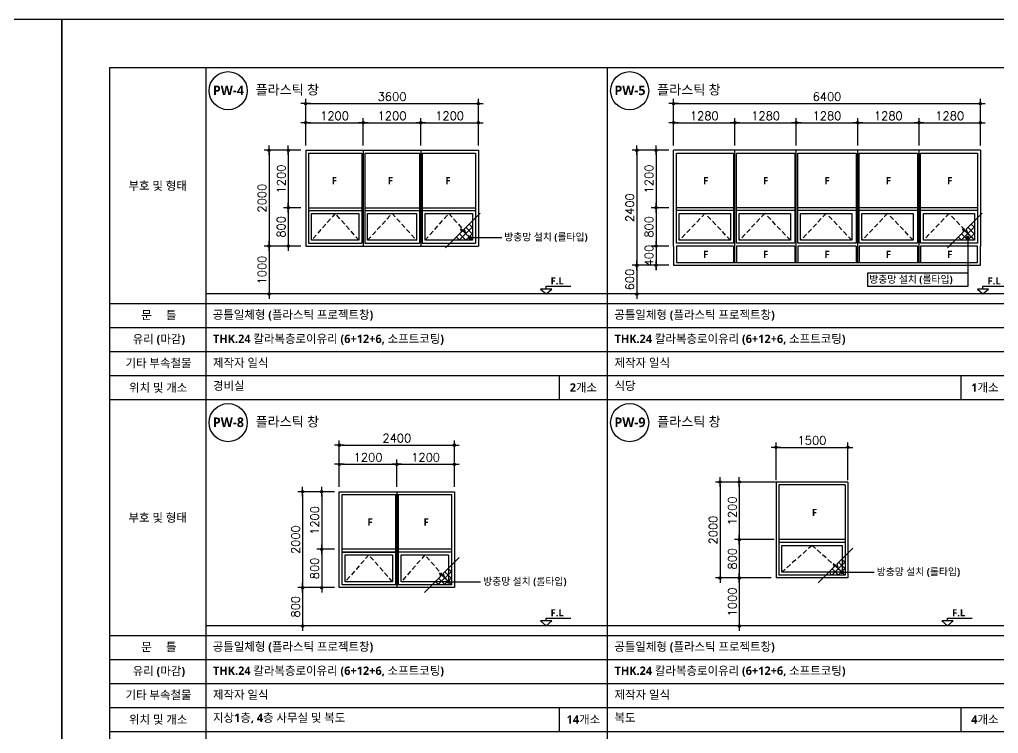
# Model space of a CAD drawing. Header units: millimetres. Extents: x 0 to 190005487, y 0 to 455456909.
# Drawn here: x 41117 to 61534, y 14807 to 29700 of the extents above; entities that cross this region are included whole.
import ezdxf
from ezdxf.enums import TextEntityAlignment as Align

# ---------------------------------------------------------------- set-up
doc = ezdxf.new("R2010")
doc.units = ezdxf.units.MM
doc.header["$LTSCALE"] = 400
doc.header["$MEASUREMENT"] = 0
doc.header["$PDSIZE"] = -10
doc.linetypes.add('ACAD_ISO04W100', pattern=[30, 24, -3, 0, -3])
doc.linetypes.add('HIDDEN', pattern=[0.375, 0.25, -0.125])
doc.layers.get('0').update_dxf_attribs({"linetype": 'CONTINUOUS'})
doc.layers.get('Defpoints').update_dxf_attribs({"color": 153, "linetype": 'CONTINUOUS'})
for name, color, linetype in [('7DIM', 7, 'CONTINUOUS'), ('A-ANNO-DIM', 4, 'CONTINUOUS'), ('A-ANNO-GRA1', 7, 'CONTINUOUS'), ('A-ANNO-TEXT1', 7, 'CONTINUOUS'), ('A-CUT', 7, 'CONTINUOUS'), ('A-HAT', 253, 'CONTINUOUS'), ('A-LEADER', 7, 'CONTINUOUS'), ('A-TEXT', 4, 'CONTINUOUS'), ('A-WIN-IDEN', 11, 'CONTINUOUS'), ('CE-SLOP-FILL', 1, 'CONTINUOUS'), ('cen', 1, 'ACAD_ISO04W100'), ('WALL', 4, 'CONTINUOUS'), ('WID', 4, 'CONTINUOUS')]:
    doc.layers.add(name, color=color, linetype=linetype)
doc.layers.add('Defpoint', color=161, linetype='CONTINUOUS', plot=False)
doc.styles.add('SH_대대리576', font='NanumGothicBold.ttf')
doc.styles.get("Standard").update_dxf_attribs({"font": 'SIMPLEX.shx'})
doc.dimstyles.new('SHP 50 창호', dxfattribs={"dimscale": 50, "dimtxt": 3.5, "dimasz": 1, "dimexe": 2, "dimexo": 2, "dimgap": 1, "dimtad": 1, "dimdec": 0, "dimzin": 0, "dimdsep": 46, "dimblk": 'DIMDOT', "dimcen": 0.09, "dimclrt": 3, "dimadec": 0, "dimazin": 1, "dimtfac": 1, "dimtdec": 0, "dimtix": 1, "dimtmove": 2, "dimatfit": 0, "dimldrblk": 'DIMDOT', "dimfxl": 1, "dimtfillclr": 3, "dimtolj": 1, "dimtzin": 0, "dimarcsym": 0})

# ---------------------------------------------------------------- blocks, each defined once
blk = doc.blocks.new('DIMDOT')
at = {"color": 0}
blk.add_line((-2, 0), (2, 0), dxfattribs=at)
for radius in [0.5, 0.25]:
    blk.add_circle((0, 0), radius, dxfattribs=at)
blk = doc.blocks.new('*D1110')
at = {"layer": 'A-ANNO-DIM', "color": 0, "lineweight": -2}
for p, q in [((46986, 26975), (46220, 26975)), ((46320, 26925), (46320, 25025)), ((46986, 24975), (46220, 24975))]:
    blk.add_line(p, q, dxfattribs=at)
at = {"layer": 'Defpoints', "color": 0}
for p in [(47086, 26975), (46320, 24975), (47086, 24975)]:
    blk.add_point(p, dxfattribs=at)
at = {"layer": 'A-ANNO-DIM', "color": 0, "linetype": 'ByBlock', "lineweight": -2, "xscale": 50, "yscale": 50, "zscale": 50}
for p, rotation in [((46320, 26975), 90), ((46320, 24975), 270)]:
    blk.add_blockref('DIMDOT', p, dxfattribs=dict(at, rotation=rotation))
at = {"layer": 'A-ANNO-DIM', "color": 3, "insert": (46174, 25975), "char_height": 175, "attachment_point": 5, "rotation": 90}
blk.add_mtext('\\A1;2000', dxfattribs=at)
blk = doc.blocks.new('*D1111')
at = {"layer": 'A-ANNO-DIM', "color": 0, "lineweight": -2}
for p, q in [((46986, 24975), (46220, 24975)), ((46320, 24925), (46320, 24025)), ((46986, 23975), (46220, 23975))]:
    blk.add_line(p, q, dxfattribs=at)
at = {"layer": 'Defpoints', "color": 0}
for p in [(47086, 24975), (46320, 23975), (47086, 23975)]:
    blk.add_point(p, dxfattribs=at)
at = {"layer": 'A-ANNO-DIM', "color": 0, "linetype": 'ByBlock', "lineweight": -2, "xscale": 50, "yscale": 50, "zscale": 50}
for p, rotation in [((46320, 24975), 90), ((46320, 23975), 270)]:
    blk.add_blockref('DIMDOT', p, dxfattribs=dict(at, rotation=rotation))
at = {"layer": 'A-ANNO-DIM', "color": 3, "insert": (46174, 24475), "char_height": 175, "attachment_point": 5, "rotation": 90}
blk.add_mtext('\\A1;1000', dxfattribs=at)
blk = doc.blocks.new('*D1112')
at = {"layer": 'A-ANNO-DIM', "color": 0, "lineweight": -2}
for p, q in [((47086, 27075), (47086, 28046)), ((50686, 27075), (50686, 28046)), ((47136, 27946), (50636, 27946))]:
    blk.add_line(p, q, dxfattribs=at)
at = {"layer": 'Defpoints', "color": 0}
for p in [(50686, 27946), (47086, 26975), (50686, 26975)]:
    blk.add_point(p, dxfattribs=at)
at = {"layer": 'A-ANNO-DIM', "color": 0, "linetype": 'ByBlock', "lineweight": -2, "xscale": 50, "yscale": 50, "zscale": 50, "rotation": 180}
blk.add_blockref('DIMDOT', (47086, 27946), dxfattribs=at)
at = {"layer": 'A-ANNO-DIM', "color": 0, "linetype": 'ByBlock', "lineweight": -2, "xscale": 50, "yscale": 50, "zscale": 50}
blk.add_blockref('DIMDOT', (50686, 27946), dxfattribs=at)
at = {"layer": 'A-ANNO-DIM', "color": 3, "insert": (48886, 28092), "char_height": 175, "attachment_point": 5}
blk.add_mtext('\\A1;3600', dxfattribs=at)
blk = doc.blocks.new('*D1113')
at = {"layer": 'A-ANNO-DIM', "color": 0, "lineweight": -2}
for p, q in [((47086, 27075), (47086, 27646)), ((48286, 27075), (48286, 27646)), ((47136, 27546), (48236, 27546))]:
    blk.add_line(p, q, dxfattribs=at)
at = {"layer": 'Defpoints', "color": 0}
for p in [(48286, 27546), (47086, 26975), (48286, 26975)]:
    blk.add_point(p, dxfattribs=at)
at = {"layer": 'A-ANNO-DIM', "color": 0, "linetype": 'ByBlock', "lineweight": -2, "xscale": 50, "yscale": 50, "zscale": 50, "rotation": 180}
blk.add_blockref('DIMDOT', (47086, 27546), dxfattribs=at)
at = {"layer": 'A-ANNO-DIM', "color": 0, "linetype": 'ByBlock', "lineweight": -2, "xscale": 50, "yscale": 50, "zscale": 50}
blk.add_blockref('DIMDOT', (48286, 27546), dxfattribs=at)
at = {"layer": 'A-ANNO-DIM', "color": 3, "insert": (47686, 27692), "char_height": 175, "attachment_point": 5}
blk.add_mtext('\\A1;1200', dxfattribs=at)
blk = doc.blocks.new('*D1114')
at = {"layer": 'A-ANNO-DIM', "color": 0, "lineweight": -2}
for p, q in [((48286, 27075), (48286, 27646)), ((49486, 27075), (49486, 27646)), ((48336, 27546), (49436, 27546))]:
    blk.add_line(p, q, dxfattribs=at)
at = {"layer": 'Defpoints', "color": 0}
for p in [(49486, 27546), (48286, 26975), (49486, 26975)]:
    blk.add_point(p, dxfattribs=at)
at = {"layer": 'A-ANNO-DIM', "color": 0, "linetype": 'ByBlock', "lineweight": -2, "xscale": 50, "yscale": 50, "zscale": 50, "rotation": 180}
blk.add_blockref('DIMDOT', (48286, 27546), dxfattribs=at)
at = {"layer": 'A-ANNO-DIM', "color": 0, "linetype": 'ByBlock', "lineweight": -2, "xscale": 50, "yscale": 50, "zscale": 50}
blk.add_blockref('DIMDOT', (49486, 27546), dxfattribs=at)
at = {"layer": 'A-ANNO-DIM', "color": 3, "insert": (48886, 27692), "char_height": 175, "attachment_point": 5}
blk.add_mtext('\\A1;1200', dxfattribs=at)
blk = doc.blocks.new('*D1115')
at = {"layer": 'A-ANNO-DIM', "color": 0, "lineweight": -2}
for p, q in [((49486, 27075), (49486, 27646)), ((50686, 27075), (50686, 27646)), ((49536, 27546), (50636, 27546))]:
    blk.add_line(p, q, dxfattribs=at)
at = {"layer": 'Defpoints', "color": 0}
for p in [(50686, 27546), (49486, 26975), (50686, 26975)]:
    blk.add_point(p, dxfattribs=at)
at = {"layer": 'A-ANNO-DIM', "color": 0, "linetype": 'ByBlock', "lineweight": -2, "xscale": 50, "yscale": 50, "zscale": 50, "rotation": 180}
blk.add_blockref('DIMDOT', (49486, 27546), dxfattribs=at)
at = {"layer": 'A-ANNO-DIM', "color": 0, "linetype": 'ByBlock', "lineweight": -2, "xscale": 50, "yscale": 50, "zscale": 50}
blk.add_blockref('DIMDOT', (50686, 27546), dxfattribs=at)
at = {"layer": 'A-ANNO-DIM', "color": 3, "insert": (50086, 27692), "char_height": 175, "attachment_point": 5}
blk.add_mtext('\\A1;1200', dxfattribs=at)
blk = doc.blocks.new('*D1119')
at = {"layer": 'A-ANNO-DIM', "color": 0, "lineweight": -2}
for p, q in [((54658, 26975), (53892, 26975)), ((53992, 26925), (53992, 24625)), ((54658, 24575), (53892, 24575))]:
    blk.add_line(p, q, dxfattribs=at)
at = {"layer": 'Defpoints', "color": 0}
for p in [(54758, 26975), (53992, 24575), (54758, 24575)]:
    blk.add_point(p, dxfattribs=at)
at = {"layer": 'A-ANNO-DIM', "color": 0, "linetype": 'ByBlock', "lineweight": -2, "xscale": 50, "yscale": 50, "zscale": 50}
for p, rotation in [((53992, 26975), 90), ((53992, 24575), 270)]:
    blk.add_blockref('DIMDOT', p, dxfattribs=dict(at, rotation=rotation))
at = {"layer": 'A-ANNO-DIM', "color": 3, "insert": (53845, 25775), "char_height": 175, "attachment_point": 5, "rotation": 90}
blk.add_mtext('\\A1;2400', dxfattribs=at)
blk = doc.blocks.new('*D1120')
at = {"layer": 'A-ANNO-DIM', "color": 0, "lineweight": -2}
for p, q in [((54758, 27075), (54758, 28046)), ((61158, 27075), (61158, 28046)), ((54808, 27946), (61108, 27946))]:
    blk.add_line(p, q, dxfattribs=at)
at = {"layer": 'Defpoints', "color": 0}
for p in [(61158, 27946), (54758, 26975), (61158, 26975)]:
    blk.add_point(p, dxfattribs=at)
at = {"layer": 'A-ANNO-DIM', "color": 0, "linetype": 'ByBlock', "lineweight": -2, "xscale": 50, "yscale": 50, "zscale": 50, "rotation": 180}
blk.add_blockref('DIMDOT', (54758, 27946), dxfattribs=at)
at = {"layer": 'A-ANNO-DIM', "color": 0, "linetype": 'ByBlock', "lineweight": -2, "xscale": 50, "yscale": 50, "zscale": 50}
blk.add_blockref('DIMDOT', (61158, 27946), dxfattribs=at)
at = {"layer": 'A-ANNO-DIM', "color": 3, "insert": (57958, 28092), "char_height": 175, "attachment_point": 5}
blk.add_mtext('\\A1;6400', dxfattribs=at)
blk = doc.blocks.new('*D1116')
at = {"layer": 'A-ANNO-DIM', "color": 0, "lineweight": -2}
for p, q in [((54758, 27075), (54758, 27646)), ((56038, 27075), (56038, 27646)), ((54808, 27546), (55988, 27546))]:
    blk.add_line(p, q, dxfattribs=at)
at = {"layer": 'Defpoints', "color": 0}
for p in [(56038, 27546), (54758, 26975), (56038, 26975)]:
    blk.add_point(p, dxfattribs=at)
at = {"layer": 'A-ANNO-DIM', "color": 0, "linetype": 'ByBlock', "lineweight": -2, "xscale": 50, "yscale": 50, "zscale": 50, "rotation": 180}
blk.add_blockref('DIMDOT', (54758, 27546), dxfattribs=at)
at = {"layer": 'A-ANNO-DIM', "color": 0, "linetype": 'ByBlock', "lineweight": -2, "xscale": 50, "yscale": 50, "zscale": 50}
blk.add_blockref('DIMDOT', (56038, 27546), dxfattribs=at)
at = {"layer": 'A-ANNO-DIM', "color": 3, "insert": (55398, 27692), "char_height": 175, "attachment_point": 5}
blk.add_mtext('\\A1;1280', dxfattribs=at)
blk = doc.blocks.new('*D1117')
at = {"layer": 'A-ANNO-DIM', "color": 0, "lineweight": -2}
for p, q in [((56038, 27075), (56038, 27646)), ((57318, 27075), (57318, 27646)), ((56088, 27546), (57268, 27546))]:
    blk.add_line(p, q, dxfattribs=at)
at = {"layer": 'Defpoints', "color": 0}
for p in [(57318, 27546), (56038, 26975), (57318, 26975)]:
    blk.add_point(p, dxfattribs=at)
at = {"layer": 'A-ANNO-DIM', "color": 0, "linetype": 'ByBlock', "lineweight": -2, "xscale": 50, "yscale": 50, "zscale": 50, "rotation": 180}
blk.add_blockref('DIMDOT', (56038, 27546), dxfattribs=at)
at = {"layer": 'A-ANNO-DIM', "color": 0, "linetype": 'ByBlock', "lineweight": -2, "xscale": 50, "yscale": 50, "zscale": 50}
blk.add_blockref('DIMDOT', (57318, 27546), dxfattribs=at)
at = {"layer": 'A-ANNO-DIM', "color": 3, "insert": (56678, 27692), "char_height": 175, "attachment_point": 5}
blk.add_mtext('\\A1;1280', dxfattribs=at)
blk = doc.blocks.new('*D1118')
at = {"layer": 'A-ANNO-DIM', "color": 0, "lineweight": -2}
for p, q in [((57318, 27075), (57318, 27646)), ((58598, 27075), (58598, 27646)), ((57368, 27546), (58548, 27546))]:
    blk.add_line(p, q, dxfattribs=at)
at = {"layer": 'Defpoints', "color": 0}
for p in [(58598, 27546), (57318, 26975), (58598, 26975)]:
    blk.add_point(p, dxfattribs=at)
at = {"layer": 'A-ANNO-DIM', "color": 0, "linetype": 'ByBlock', "lineweight": -2, "xscale": 50, "yscale": 50, "zscale": 50, "rotation": 180}
blk.add_blockref('DIMDOT', (57318, 27546), dxfattribs=at)
at = {"layer": 'A-ANNO-DIM', "color": 0, "linetype": 'ByBlock', "lineweight": -2, "xscale": 50, "yscale": 50, "zscale": 50}
blk.add_blockref('DIMDOT', (58598, 27546), dxfattribs=at)
at = {"layer": 'A-ANNO-DIM', "color": 3, "insert": (57958, 27692), "char_height": 175, "attachment_point": 5}
blk.add_mtext('\\A1;1280', dxfattribs=at)
blk = doc.blocks.new('*D1121')
at = {"layer": 'A-ANNO-DIM', "color": 0, "lineweight": -2}
for p, q in [((58598, 27075), (58598, 27646)), ((59878, 27075), (59878, 27646)), ((58648, 27546), (59828, 27546))]:
    blk.add_line(p, q, dxfattribs=at)
at = {"layer": 'Defpoints', "color": 0}
for p in [(59878, 27546), (58598, 26975), (59878, 26975)]:
    blk.add_point(p, dxfattribs=at)
at = {"layer": 'A-ANNO-DIM', "color": 0, "linetype": 'ByBlock', "lineweight": -2, "xscale": 50, "yscale": 50, "zscale": 50, "rotation": 180}
blk.add_blockref('DIMDOT', (58598, 27546), dxfattribs=at)
at = {"layer": 'A-ANNO-DIM', "color": 0, "linetype": 'ByBlock', "lineweight": -2, "xscale": 50, "yscale": 50, "zscale": 50}
blk.add_blockref('DIMDOT', (59878, 27546), dxfattribs=at)
at = {"layer": 'A-ANNO-DIM', "color": 3, "insert": (59238, 27692), "char_height": 175, "attachment_point": 5}
blk.add_mtext('\\A1;1280', dxfattribs=at)
blk = doc.blocks.new('*D1122')
at = {"layer": 'A-ANNO-DIM', "color": 0, "lineweight": -2}
for p, q in [((59878, 27075), (59878, 27646)), ((61158, 27075), (61158, 27646)), ((59928, 27546), (61108, 27546))]:
    blk.add_line(p, q, dxfattribs=at)
at = {"layer": 'Defpoints', "color": 0}
for p in [(61158, 27546), (59878, 26975), (61158, 26975)]:
    blk.add_point(p, dxfattribs=at)
at = {"layer": 'A-ANNO-DIM', "color": 0, "linetype": 'ByBlock', "lineweight": -2, "xscale": 50, "yscale": 50, "zscale": 50, "rotation": 180}
blk.add_blockref('DIMDOT', (59878, 27546), dxfattribs=at)
at = {"layer": 'A-ANNO-DIM', "color": 0, "linetype": 'ByBlock', "lineweight": -2, "xscale": 50, "yscale": 50, "zscale": 50}
blk.add_blockref('DIMDOT', (61158, 27546), dxfattribs=at)
at = {"layer": 'A-ANNO-DIM', "color": 3, "insert": (60518, 27692), "char_height": 175, "attachment_point": 5}
blk.add_mtext('\\A1;1280', dxfattribs=at)
blk = doc.blocks.new('*D1127')
at = {"layer": 'A-ANNO-DIM', "color": 0, "lineweight": -2}
for p, q in [((46986, 26975), (46620, 26975)), ((46720, 26925), (46720, 25825)), ((46986, 25775), (46620, 25775))]:
    blk.add_line(p, q, dxfattribs=at)
at = {"layer": 'Defpoints', "color": 0}
for p in [(47086, 26975), (46720, 25775), (47086, 25775)]:
    blk.add_point(p, dxfattribs=at)
at = {"layer": 'A-ANNO-DIM', "color": 0, "linetype": 'ByBlock', "lineweight": -2, "xscale": 50, "yscale": 50, "zscale": 50}
for p, rotation in [((46720, 26975), 90), ((46720, 25775), 270)]:
    blk.add_blockref('DIMDOT', p, dxfattribs=dict(at, rotation=rotation))
at = {"layer": 'A-ANNO-DIM', "color": 3, "insert": (46574, 26375), "char_height": 175, "attachment_point": 5, "rotation": 90}
blk.add_mtext('\\A1;1200', dxfattribs=at)
blk = doc.blocks.new('*D1128')
at = {"layer": 'A-ANNO-DIM', "color": 0, "lineweight": -2}
for p, q in [((46986, 25775), (46620, 25775)), ((46720, 25725), (46720, 25025)), ((46986, 24975), (46620, 24975))]:
    blk.add_line(p, q, dxfattribs=at)
at = {"layer": 'Defpoints', "color": 0}
for p in [(47086, 25775), (46720, 24975), (47086, 24975)]:
    blk.add_point(p, dxfattribs=at)
at = {"layer": 'A-ANNO-DIM', "color": 0, "linetype": 'ByBlock', "lineweight": -2, "xscale": 50, "yscale": 50, "zscale": 50}
for p, rotation in [((46720, 25775), 90), ((46720, 24975), 270)]:
    blk.add_blockref('DIMDOT', p, dxfattribs=dict(at, rotation=rotation))
at = {"layer": 'A-ANNO-DIM', "color": 3, "insert": (46573, 25375), "char_height": 175, "attachment_point": 5, "rotation": 90}
blk.add_mtext('\\A1;800', dxfattribs=at)
blk = doc.blocks.new('*D1129')
at = {"layer": 'A-ANNO-DIM', "color": 0, "lineweight": -2}
for p, q in [((54658, 26975), (54292, 26975)), ((54392, 26925), (54392, 25825)), ((54658, 25775), (54292, 25775))]:
    blk.add_line(p, q, dxfattribs=at)
at = {"layer": 'Defpoints', "color": 0}
for p in [(54758, 26975), (54392, 25775), (54758, 25775)]:
    blk.add_point(p, dxfattribs=at)
at = {"layer": 'A-ANNO-DIM', "color": 0, "linetype": 'ByBlock', "lineweight": -2, "xscale": 50, "yscale": 50, "zscale": 50}
for p, rotation in [((54392, 26975), 90), ((54392, 25775), 270)]:
    blk.add_blockref('DIMDOT', p, dxfattribs=dict(at, rotation=rotation))
at = {"layer": 'A-ANNO-DIM', "color": 3, "insert": (54245, 26375), "char_height": 175, "attachment_point": 5, "rotation": 90}
blk.add_mtext('\\A1;1200', dxfattribs=at)
blk = doc.blocks.new('*D1130')
at = {"layer": 'A-ANNO-DIM', "color": 0, "lineweight": -2}
for p, q in [((54658, 25775), (54292, 25775)), ((54392, 25725), (54392, 25025)), ((54658, 24975), (54292, 24975))]:
    blk.add_line(p, q, dxfattribs=at)
at = {"layer": 'Defpoints', "color": 0}
for p in [(54758, 25775), (54392, 24975), (54758, 24975)]:
    blk.add_point(p, dxfattribs=at)
at = {"layer": 'A-ANNO-DIM', "color": 0, "linetype": 'ByBlock', "lineweight": -2, "xscale": 50, "yscale": 50, "zscale": 50}
for p, rotation in [((54392, 25775), 90), ((54392, 24975), 270)]:
    blk.add_blockref('DIMDOT', p, dxfattribs=dict(at, rotation=rotation))
at = {"layer": 'A-ANNO-DIM', "color": 3, "insert": (54245, 25375), "char_height": 175, "attachment_point": 5, "rotation": 90}
blk.add_mtext('\\A1;800', dxfattribs=at)
blk = doc.blocks.new('*D1144')
at = {"layer": 'A-ANNO-DIM', "color": 0, "lineweight": -2}
for p, q in [((47686, 19850), (46920, 19850)), ((47020, 19800), (47020, 17900)), ((47686, 17850), (46920, 17850))]:
    blk.add_line(p, q, dxfattribs=at)
at = {"layer": 'Defpoints', "color": 0}
for p in [(47786, 19850), (47020, 17850), (47786, 17850)]:
    blk.add_point(p, dxfattribs=at)
at = {"layer": 'A-ANNO-DIM', "color": 0, "linetype": 'ByBlock', "lineweight": -2, "xscale": 50, "yscale": 50, "zscale": 50}
for p, rotation in [((47020, 19850), 90), ((47020, 17850), 270)]:
    blk.add_blockref('DIMDOT', p, dxfattribs=dict(at, rotation=rotation))
at = {"layer": 'A-ANNO-DIM', "color": 3, "insert": (46874, 18850), "char_height": 175, "attachment_point": 5, "rotation": 90}
blk.add_mtext('\\A1;2000', dxfattribs=at)
blk = doc.blocks.new('*D1145')
at = {"layer": 'A-ANNO-DIM', "color": 0, "lineweight": -2}
for p, q in [((47686, 17850), (46920, 17850)), ((47020, 17800), (47020, 17100)), ((47686, 17050), (46920, 17050))]:
    blk.add_line(p, q, dxfattribs=at)
at = {"layer": 'Defpoints', "color": 0}
for p in [(47786, 17850), (47020, 17050), (47786, 17050)]:
    blk.add_point(p, dxfattribs=at)
at = {"layer": 'A-ANNO-DIM', "color": 0, "linetype": 'ByBlock', "lineweight": -2, "xscale": 50, "yscale": 50, "zscale": 50}
for p, rotation in [((47020, 17850), 90), ((47020, 17050), 270)]:
    blk.add_blockref('DIMDOT', p, dxfattribs=dict(at, rotation=rotation))
at = {"layer": 'A-ANNO-DIM', "color": 3, "insert": (46873, 17450), "char_height": 175, "attachment_point": 5, "rotation": 90}
blk.add_mtext('\\A1;800', dxfattribs=at)
blk = doc.blocks.new('*D1142')
at = {"layer": 'A-ANNO-DIM', "color": 0, "lineweight": -2}
for p, q in [((47686, 19850), (47320, 19850)), ((47420, 19800), (47420, 18700)), ((47686, 18650), (47320, 18650))]:
    blk.add_line(p, q, dxfattribs=at)
at = {"layer": 'Defpoints', "color": 0}
for p in [(47786, 19850), (47420, 18650), (47786, 18650)]:
    blk.add_point(p, dxfattribs=at)
at = {"layer": 'A-ANNO-DIM', "color": 0, "linetype": 'ByBlock', "lineweight": -2, "xscale": 50, "yscale": 50, "zscale": 50}
for p, rotation in [((47420, 19850), 90), ((47420, 18650), 270)]:
    blk.add_blockref('DIMDOT', p, dxfattribs=dict(at, rotation=rotation))
at = {"layer": 'A-ANNO-DIM', "color": 3, "insert": (47274, 19250), "char_height": 175, "attachment_point": 5, "rotation": 90}
blk.add_mtext('\\A1;1200', dxfattribs=at)
blk = doc.blocks.new('*D1143')
at = {"layer": 'A-ANNO-DIM', "color": 0, "lineweight": -2}
for p, q in [((47686, 18650), (47320, 18650)), ((47420, 18600), (47420, 17900)), ((47686, 17850), (47320, 17850))]:
    blk.add_line(p, q, dxfattribs=at)
at = {"layer": 'Defpoints', "color": 0}
for p in [(47786, 18650), (47420, 17850), (47786, 17850)]:
    blk.add_point(p, dxfattribs=at)
at = {"layer": 'A-ANNO-DIM', "color": 0, "linetype": 'ByBlock', "lineweight": -2, "xscale": 50, "yscale": 50, "zscale": 50}
for p, rotation in [((47420, 18650), 90), ((47420, 17850), 270)]:
    blk.add_blockref('DIMDOT', p, dxfattribs=dict(at, rotation=rotation))
at = {"layer": 'A-ANNO-DIM', "color": 3, "insert": (47273, 18250), "char_height": 175, "attachment_point": 5, "rotation": 90}
blk.add_mtext('\\A1;800', dxfattribs=at)
blk = doc.blocks.new('*D1148')
at = {"layer": 'A-ANNO-DIM', "color": 0, "lineweight": -2}
for p, q in [((47786, 19950), (47786, 20921)), ((50186, 19950), (50186, 20921)), ((47836, 20821), (50136, 20821))]:
    blk.add_line(p, q, dxfattribs=at)
at = {"layer": 'Defpoints', "color": 0}
for p in [(50186, 20821), (47786, 19850), (50186, 19850)]:
    blk.add_point(p, dxfattribs=at)
at = {"layer": 'A-ANNO-DIM', "color": 0, "linetype": 'ByBlock', "lineweight": -2, "xscale": 50, "yscale": 50, "zscale": 50, "rotation": 180}
blk.add_blockref('DIMDOT', (47786, 20821), dxfattribs=at)
at = {"layer": 'A-ANNO-DIM', "color": 0, "linetype": 'ByBlock', "lineweight": -2, "xscale": 50, "yscale": 50, "zscale": 50}
blk.add_blockref('DIMDOT', (50186, 20821), dxfattribs=at)
at = {"layer": 'A-ANNO-DIM', "color": 3, "insert": (48986, 20967), "char_height": 175, "attachment_point": 5}
blk.add_mtext('\\A1;2400', dxfattribs=at)
blk = doc.blocks.new('*D1146')
at = {"layer": 'A-ANNO-DIM', "color": 0, "lineweight": -2}
for p, q in [((47786, 19950), (47786, 20521)), ((47836, 20421), (48936, 20421)), ((48986, 19950), (48986, 20521))]:
    blk.add_line(p, q, dxfattribs=at)
at = {"layer": 'Defpoints', "color": 0}
for p in [(48986, 20421), (47786, 19850), (48986, 19850)]:
    blk.add_point(p, dxfattribs=at)
at = {"layer": 'A-ANNO-DIM', "color": 0, "linetype": 'ByBlock', "lineweight": -2, "xscale": 50, "yscale": 50, "zscale": 50, "rotation": 180}
blk.add_blockref('DIMDOT', (47786, 20421), dxfattribs=at)
at = {"layer": 'A-ANNO-DIM', "color": 0, "linetype": 'ByBlock', "lineweight": -2, "xscale": 50, "yscale": 50, "zscale": 50}
blk.add_blockref('DIMDOT', (48986, 20421), dxfattribs=at)
at = {"layer": 'A-ANNO-DIM', "color": 3, "insert": (48386, 20567), "char_height": 175, "attachment_point": 5}
blk.add_mtext('\\A1;1200', dxfattribs=at)
blk = doc.blocks.new('*D1147')
at = {"layer": 'A-ANNO-DIM', "color": 0, "lineweight": -2}
for p, q in [((48986, 19950), (48986, 20521)), ((49036, 20421), (50136, 20421)), ((50186, 19950), (50186, 20521))]:
    blk.add_line(p, q, dxfattribs=at)
at = {"layer": 'Defpoints', "color": 0}
for p in [(50186, 20421), (48986, 19850), (50186, 19850)]:
    blk.add_point(p, dxfattribs=at)
at = {"layer": 'A-ANNO-DIM', "color": 0, "linetype": 'ByBlock', "lineweight": -2, "xscale": 50, "yscale": 50, "zscale": 50, "rotation": 180}
blk.add_blockref('DIMDOT', (48986, 20421), dxfattribs=at)
at = {"layer": 'A-ANNO-DIM', "color": 0, "linetype": 'ByBlock', "lineweight": -2, "xscale": 50, "yscale": 50, "zscale": 50}
blk.add_blockref('DIMDOT', (50186, 20421), dxfattribs=at)
at = {"layer": 'A-ANNO-DIM', "color": 3, "insert": (49586, 20567), "char_height": 175, "attachment_point": 5}
blk.add_mtext('\\A1;1200', dxfattribs=at)
blk = doc.blocks.new('*D1151')
at = {"layer": 'A-ANNO-DIM', "color": 0, "lineweight": -2}
for p, q in [((56856, 18850), (56029, 18850)), ((56129, 18800), (56129, 18100)), ((56796, 18050), (56029, 18050))]:
    blk.add_line(p, q, dxfattribs=at)
at = {"layer": 'Defpoints', "color": 0}
for p in [(56956, 18850), (56129, 18050), (56896, 18050)]:
    blk.add_point(p, dxfattribs=at)
at = {"layer": 'A-ANNO-DIM', "color": 0, "linetype": 'ByBlock', "lineweight": -2, "xscale": 50, "yscale": 50, "zscale": 50}
for p, rotation in [((56129, 18850), 90), ((56129, 18050), 270)]:
    blk.add_blockref('DIMDOT', p, dxfattribs=dict(at, rotation=rotation))
at = {"layer": 'A-ANNO-DIM', "color": 3, "insert": (55983, 18450), "char_height": 175, "attachment_point": 5, "rotation": 90}
blk.add_mtext('\\A1;800', dxfattribs=at)
blk = doc.blocks.new('*D1152')
at = {"layer": 'A-ANNO-DIM', "color": 0, "lineweight": -2}
for p, q in [((56796, 18050), (56029, 18050)), ((56129, 18000), (56129, 17100)), ((56796, 17050), (56029, 17050))]:
    blk.add_line(p, q, dxfattribs=at)
at = {"layer": 'Defpoints', "color": 0}
for p in [(56896, 18050), (56129, 17050), (56896, 17050)]:
    blk.add_point(p, dxfattribs=at)
at = {"layer": 'A-ANNO-DIM', "color": 0, "linetype": 'ByBlock', "lineweight": -2, "xscale": 50, "yscale": 50, "zscale": 50}
for p, rotation in [((56129, 18050), 90), ((56129, 17050), 270)]:
    blk.add_blockref('DIMDOT', p, dxfattribs=dict(at, rotation=rotation))
at = {"layer": 'A-ANNO-DIM', "color": 3, "insert": (55983, 17550), "char_height": 175, "attachment_point": 5, "rotation": 90}
blk.add_mtext('\\A1;1000', dxfattribs=at)
blk = doc.blocks.new('*D1153')
at = {"layer": 'A-ANNO-DIM', "color": 0, "lineweight": -2}
for p, q in [((56896, 20090), (56896, 20874)), ((58396, 20090), (58396, 20874)), ((56946, 20774), (58346, 20774))]:
    blk.add_line(p, q, dxfattribs=at)
at = {"layer": 'Defpoints', "color": 0}
for p in [(58396, 20774), (56896, 19990), (58396, 19990)]:
    blk.add_point(p, dxfattribs=at)
at = {"layer": 'A-ANNO-DIM', "color": 0, "linetype": 'ByBlock', "lineweight": -2, "xscale": 50, "yscale": 50, "zscale": 50, "rotation": 180}
blk.add_blockref('DIMDOT', (56896, 20774), dxfattribs=at)
at = {"layer": 'A-ANNO-DIM', "color": 0, "linetype": 'ByBlock', "lineweight": -2, "xscale": 50, "yscale": 50, "zscale": 50}
blk.add_blockref('DIMDOT', (58396, 20774), dxfattribs=at)
at = {"layer": 'A-ANNO-DIM', "color": 3, "insert": (57646, 20920), "char_height": 175, "attachment_point": 5}
blk.add_mtext('\\A1;1500', dxfattribs=at)
blk = doc.blocks.new('*D1149')
at = {"layer": 'A-ANNO-DIM', "color": 0, "lineweight": -2}
for p, q in [((56886, 20050), (56029, 20050)), ((56129, 20000), (56129, 18900)), ((56796, 18850), (56029, 18850))]:
    blk.add_line(p, q, dxfattribs=at)
at = {"layer": 'Defpoints', "color": 0}
for p in [(56986, 20050), (56129, 18850), (56896, 18850)]:
    blk.add_point(p, dxfattribs=at)
at = {"layer": 'A-ANNO-DIM', "color": 0, "linetype": 'ByBlock', "lineweight": -2, "xscale": 50, "yscale": 50, "zscale": 50}
for p, rotation in [((56129, 20050), 90), ((56129, 18850), 270)]:
    blk.add_blockref('DIMDOT', p, dxfattribs=dict(at, rotation=rotation))
at = {"layer": 'A-ANNO-DIM', "color": 3, "insert": (55983, 19450), "char_height": 175, "attachment_point": 5, "rotation": 90}
blk.add_mtext('\\A1;1200', dxfattribs=at)
blk = doc.blocks.new('*D1150')
at = {"layer": 'A-ANNO-DIM', "color": 0, "lineweight": -2}
for p, q in [((56786, 20050), (55629, 20050)), ((55729, 20000), (55729, 18100)), ((56136, 18050), (55629, 18050))]:
    blk.add_line(p, q, dxfattribs=at)
at = {"layer": 'Defpoints', "color": 0}
for p in [(56886, 20050), (55729, 18050), (56236, 18050)]:
    blk.add_point(p, dxfattribs=at)
at = {"layer": 'A-ANNO-DIM', "color": 0, "linetype": 'ByBlock', "lineweight": -2, "xscale": 50, "yscale": 50, "zscale": 50}
for p, rotation in [((55729, 20050), 90), ((55729, 18050), 270)]:
    blk.add_blockref('DIMDOT', p, dxfattribs=dict(at, rotation=rotation))
at = {"layer": 'A-ANNO-DIM', "color": 3, "insert": (55583, 19050), "char_height": 175, "attachment_point": 5, "rotation": 90}
blk.add_mtext('\\A1;2000', dxfattribs=at)
blk = doc.blocks.new('*D1271')
at = {"layer": 'A-ANNO-DIM', "color": 0, "lineweight": -2}
for p, q in [((54658, 24975), (54292, 24975)), ((54392, 25025), (54392, 25075)), ((54392, 24975), (54392, 24575)), ((54658, 24575), (54292, 24575)), ((54392, 24525), (54392, 24475))]:
    blk.add_line(p, q, dxfattribs=at)
at = {"layer": 'Defpoints', "color": 0}
for p in [(54758, 24975), (54392, 24575), (54758, 24575)]:
    blk.add_point(p, dxfattribs=at)
at = {"layer": 'A-ANNO-DIM', "color": 0, "linetype": 'ByBlock', "lineweight": -2, "xscale": 50, "yscale": 50, "zscale": 50}
for p, rotation in [((54392, 24975), 270), ((54392, 24575), 90)]:
    blk.add_blockref('DIMDOT', p, dxfattribs=dict(at, rotation=rotation))
at = {"layer": 'A-ANNO-DIM', "color": 3, "insert": (54246, 24775), "char_height": 175, "attachment_point": 5, "rotation": 90}
blk.add_mtext('\\A1;400', dxfattribs=at)
blk = doc.blocks.new('*D1272')
at = {"layer": 'A-ANNO-DIM', "color": 0, "lineweight": -2}
for p, q in [((54658, 24575), (53892, 24575)), ((53992, 24525), (53992, 24025)), ((54658, 23975), (53892, 23975))]:
    blk.add_line(p, q, dxfattribs=at)
at = {"layer": 'Defpoints', "color": 0}
for p in [(54758, 24575), (53992, 23975), (54758, 23975)]:
    blk.add_point(p, dxfattribs=at)
at = {"layer": 'A-ANNO-DIM', "color": 0, "linetype": 'ByBlock', "lineweight": -2, "xscale": 50, "yscale": 50, "zscale": 50}
for p, rotation in [((53992, 24575), 90), ((53992, 23975), 270)]:
    blk.add_blockref('DIMDOT', p, dxfattribs=dict(at, rotation=rotation))
at = {"layer": 'A-ANNO-DIM', "color": 3, "insert": (53845, 24275), "char_height": 175, "attachment_point": 5, "rotation": 90}
blk.add_mtext('\\A1;600', dxfattribs=at)

msp = doc.modelspace()

# ---------------------------------------------------------------- hatches: boundary and pattern name
at = {"layer": 'A-HAT'}
h = msp.add_hatch(dxfattribs=at)
h.set_pattern_fill('ANSI37', color=5, scale=30)
h.set_pattern_definition([(45, (-272258.47, 157982.41), (-67.35192, 67.35192), []), (135, (-272258.47, 157982.41), (-67.35192, -67.35192), [])])
h.paths.add_polyline_path([(50335.4, 25269.1), (50161.8, 25095.5), (50566, 25095.5), (50566, 25499.7), (50392, 25325.7), (50413.2, 25262.1), (50314.2, 25332.8)])
h = msp.add_hatch(dxfattribs=at)
h.set_pattern_fill('ANSI37', color=5, scale=30)
h.set_pattern_definition([(45, (-261786.73, 157982.41), (-67.35192, 67.35192), []), (135, (-261786.73, 157982.41), (-67.35192, -67.35192), [])])
h.paths.add_polyline_path([(60807.2, 25269.1), (60633.5, 25095.5), (61037.7, 25095.5), (61037.7, 25499.7), (60863.7, 25325.7), (60885, 25262.1), (60786, 25332.8)])
h = msp.add_hatch(dxfattribs=at)
h.set_pattern_fill('ANSI37', color=5, scale=30)
h.set_pattern_definition([(45, (-264489.16, 150997.41), (-67.35192, 67.35192), []), (135, (-264489.16, 150997.41), (-67.35192, -67.35192), [])])
h.paths.add_polyline_path([(58104.7, 18284.1), (57931.1, 18110.5), (58335.3, 18110.5), (58335.3, 18514.7), (58161.3, 18340.7), (58182.5, 18277.1), (58083.5, 18347.8)])
h = msp.add_hatch(dxfattribs=at)
h.set_pattern_fill('ANSI37', color=5, scale=30)
h.set_pattern_definition([(45, (-272698.55, 150797.41), (-67.35192, 67.35192), []), (135, (-272698.55, 150797.41), (-67.35192, -67.35192), [])])
h.paths.add_polyline_path([(49895.4, 18084.1), (49721.7, 17910.5), (50125.9, 17910.5), (50125.9, 18314.7), (49951.9, 18140.7), (49973.1, 18077.1), (49874.1, 18147.8)])

# ---------------------------------------------------------------- linework, layer by layer
for p, q in [((52098.4, 24137.2), (52612.8, 24137.2)), ((52098.4, 24078.6), (52098.4, 24137.2)), ((61211.8, 24137.2), (61726.3, 24137.2)), ((61211.8, 24078.6), (61211.8, 24137.2)), ((52215.5, 24078.6), (51981.2, 24078.6)), ((51981.2, 24078.6), (52098.4, 23975)), ((52098.4, 23975), (52215.5, 24078.6)), ((61329, 24078.6), (61094.6, 24078.6)), ((61094.6, 24078.6), (61211.8, 23975)), ((61211.8, 23975), (61329, 24078.6)), ((52215.5, 17153.6), (51981.2, 17153.6)), ((51981.2, 17153.6), (52098.4, 17050)), ((52098.4, 17212.2), (52612.8, 17212.2)), ((52098.4, 17153.6), (52098.4, 17212.2)), ((52098.4, 17050), (52215.5, 17153.6)), ((60590.5, 17153.6), (60356.2, 17153.6)), ((60356.2, 17153.6), (60473.4, 17050)), ((60473.4, 17212.2), (60987.8, 17212.2)), ((60473.4, 17153.6), (60473.4, 17212.2)), ((60473.4, 17050), (60590.5, 17153.6))]:
    msp.add_line(p, q)
at = {"const_width": 40}
for points in [[(50486.2, 25155, 1), (50526.2, 25155, 1)], [(60872.6, 25155, 1), (60912.6, 25155, 1)], [(58255.5, 18170, 1), (58295.5, 18170, 1)], [(50046.2, 17970, 1), (50086.2, 17970, 1)]]:
    msp.add_lwpolyline(points, format="xyb", close=True, dxfattribs=at)
msp.add_lwpolyline([(58811.8, 24418.3), (60892.6, 24418.3), (60892.6, 24133.8), (58811.8, 24133.8)], close=True)
at = {"layer": 'A-ANNO-GRA1', "color": 2}
for p, q in [((45000, 28700), (45000, 1000)), ((53375, 28700), (53375, 1000)), ((43000, 21775), (78500, 21775)), ((43000, 14850), (78500, 14850))]:
    msp.add_line(p, q, dxfattribs=at)
at = {"layer": 'A-ANNO-GRA1', "color": 8}
for p, q in [((43000, 23775), (78500, 23775)), ((43000, 23275), (78500, 23275)), ((43000, 22775), (78500, 22775)), ((43000, 22275), (78500, 22275)), ((52375, 22275), (52375, 21775)), ((60750, 22275), (60750, 21775)), ((43000, 16850), (78500, 16850)), ((43000, 16350), (78500, 16350)), ((43000, 15850), (78500, 15850)), ((43000, 15350), (78500, 15350)), ((52375, 15350), (52375, 14850)), ((60750, 15350), (60750, 14850))]:
    msp.add_line(p, q, dxfattribs=at)
at = {"layer": 'A-CUT'}
for points in [[(50726, 25659.7), (50392, 25325.7), (50413.2, 25262.1), (50314.2, 25332.8), (50335.4, 25269.1), (50001.6, 24935.3)], [(61197.7, 25659.7), (60863.7, 25325.7), (60885, 25262.1), (60786, 25332.8), (60807.2, 25269.1), (60473.3, 24935.3)], [(58495.3, 18674.7), (58161.3, 18340.7), (58182.5, 18277.1), (58083.5, 18347.8), (58104.7, 18284.1), (57770.9, 17950.3)], [(50285.9, 18474.7), (49951.9, 18140.7), (49973.1, 18077.1), (49874.1, 18147.8), (49895.4, 18084.1), (49561.5, 17750.3)]]:
    msp.add_lwpolyline(points, dxfattribs=at)
at = {"layer": 'A-LEADER'}
for p, q in [((50506.2, 25155), (51172.9, 25155)), ((60892.6, 25155), (60892.6, 24418.3)), ((50066.2, 17970), (50732.8, 17970)), ((58275.5, 18170), (58942.2, 18170))]:
    msp.add_line(p, q, dxfattribs=at)
at = {"layer": 'A-WIN-IDEN', "ltscale": 10}
for centre in [(45467.1, 28216.2), (53842.1, 28216.2), (45467.1, 21291.2), (53842.1, 21291.2)]:
    msp.add_circle(centre, 397.4, dxfattribs=at)
at = {"layer": 'CE-SLOP-FILL', "linetype": 'HIDDEN'}
for p, q in [((47701.2, 25655), (47206.2, 25095)), ((48196.2, 25095), (47701.2, 25655)), ((48376.2, 25095), (48886.2, 25655)), ((48886.2, 25655), (49396.2, 25095)), ((49576.2, 25095), (50071.2, 25655)), ((50071.2, 25655), (50566.2, 25095)), ((55413, 25655), (54878, 25095)), ((55948, 25095), (55413, 25655)), ((56663, 25655), (56128, 25095)), ((57198, 25095), (56663, 25655)), ((57943, 25655), (57408, 25095)), ((58478, 25095), (57943, 25655)), ((59223, 25655), (58688, 25095)), ((59758, 25095), (59223, 25655)), ((60503, 25655), (59968, 25095)), ((61038, 25095), (60503, 25655)), ((57645.5, 18730), (57015.5, 18170)), ((58275.5, 18170), (57645.5, 18730))]:
    msp.add_line(p, q, dxfattribs=at)
for points in [[(48896.2, 17970), (48401.2, 18530), (47906.2, 17970)], [(50066.2, 17970), (49571.2, 18530), (49076.2, 17970)]]:
    msp.add_lwpolyline(points, dxfattribs=at)
at = {"layer": 'cen'}
for p, q in [((53375, 23975), (45000, 23975)), ((61750, 23975), (53375, 23975)), ((53375, 17050), (45000, 17050)), ((61750, 17050), (53375, 17050))]:
    msp.add_line(p, q, dxfattribs=at)
at = {"layer": 'Defpoint'}
for points in [[(42000, 0), (42000, 29700), (0, 29700), (0, 0)], [(84000, 0), (84000, 29700), (42000, 29700), (42000, 0)], [(43000, 1000), (43000, 28700), (78500, 28700), (78500, 1000)]]:
    msp.add_lwpolyline(points, close=True, dxfattribs=at)
at = {"layer": 'Defpoints'}
for p, q in [((48286.2, 26975), (48286.2, 24975)), ((49486.2, 26975), (49486.2, 24975)), ((56038, 24635), (56038, 26975)), ((57318, 24635), (57318, 26975)), ((58598, 24635), (58598, 26975)), ((59878, 24635), (59878, 26975)), ((48986.2, 19850), (48986.2, 17850))]:
    msp.add_line(p, q, dxfattribs=at)
at = {"layer": 'WALL'}
for p, q in [((47086.2, 26975), (47086.2, 24975)), ((47086.2, 26975), (50686.2, 26975)), ((50686.2, 26975), (50686.2, 24975)), ((54758, 24975), (54758, 26975)), ((61158, 26975), (54758, 26975)), ((61158, 26975), (61158, 24975)), ((47146.2, 26915), (47146.2, 25035)), ((47146.2, 26915), (48256.2, 26915)), ((48256.2, 26915), (48256.2, 25035)), ((48316.2, 26915), (49456.2, 26915)), ((48316.2, 26915), (48316.2, 25035)), ((49456.2, 26915), (49456.2, 25035)), ((49516.2, 26915), (50626.2, 26915)), ((49516.2, 26915), (49516.2, 25035)), ((50626.2, 26915), (50626.2, 25035)), ((47146.2, 25775), (48256.2, 25775)), ((48316.2, 25775), (49456.2, 25775)), ((49516.2, 25775), (50626.2, 25775)), ((56008, 25775), (54818, 25775)), ((57288, 25775), (56068, 25775)), ((58568, 25775), (57348, 25775)), ((59848, 25775), (58628, 25775)), ((61098, 25775), (59908, 25775)), ((47146.2, 25715), (48256.2, 25715)), ((48316.2, 25715), (49456.2, 25715)), ((49516.2, 25715), (50626.2, 25715)), ((56008, 25715), (54818, 25715)), ((57288, 25715), (56068, 25715)), ((58568, 25715), (57348, 25715)), ((59848, 25715), (58628, 25715)), ((61098, 25715), (59908, 25715)), ((47086.2, 24975), (50686.2, 24975)), ((47146.2, 25035), (48256.2, 25035)), ((48316.2, 25035), (49456.2, 25035)), ((49516.2, 25035), (50626.2, 25035)), ((54758, 24975), (54758, 24575)), ((56008, 24975), (54818, 24975)), ((57288, 24975), (56068, 24975)), ((58568, 24975), (57348, 24975)), ((59848, 24975), (58628, 24975)), ((61098, 24975), (59908, 24975)), ((61158, 24575), (61158, 24975)), ((54758, 24575), (61158, 24575)), ((48956.2, 19790), (48956.2, 17910)), ((49016.2, 19790), (49016.2, 17910)), ((48956.2, 18650), (47846.2, 18650)), ((48956.2, 18590), (47846.2, 18590)), ((50126.2, 18650), (49016.2, 18650)), ((50126.2, 18590), (49016.2, 18590))]:
    msp.add_line(p, q, dxfattribs=at)
for points in [[(56008, 25035), (54818, 25035), (54818, 26915), (56008, 26915)], [(56068, 25035), (56068, 26915), (57288, 26915), (57288, 25035)], [(57348, 26915), (58568, 26915), (58568, 25035), (57348, 25035)], [(58628, 25035), (58628, 26915), (59848, 26915), (59848, 25035)], [(59908, 26915), (61098, 26915), (61098, 25035), (59908, 25035)], [(47206.2, 25655), (48196.2, 25655), (48196.2, 25095), (47206.2, 25095)], [(48376.2, 25655), (49396.2, 25655), (49396.2, 25095), (48376.2, 25095)], [(49576.2, 25655), (50566.2, 25655), (50566.2, 25095), (49576.2, 25095)], [(54878, 25655), (55948, 25655), (55948, 25095), (54878, 25095)], [(56128, 25655), (57198, 25655), (57198, 25095), (56128, 25095)], [(57408, 25655), (58478, 25655), (58478, 25095), (57408, 25095)], [(58688, 25655), (59758, 25655), (59758, 25095), (58688, 25095)], [(59968, 25655), (61038, 25655), (61038, 25095), (59968, 25095)], [(47786.2, 19850), (50186.2, 19850), (50186.2, 17850), (47786.2, 17850)], [(47846.2, 19790), (50126.2, 19790), (50126.2, 17910), (47846.2, 17910)], [(47846.2, 18590), (48956.2, 18590), (48956.2, 17910), (47846.2, 17910)], [(47906.2, 18530), (48896.2, 18530), (48896.2, 17970), (47906.2, 17970)], [(49076.2, 18530), (50066.2, 18530), (50066.2, 17970), (49076.2, 17970)]]:
    msp.add_lwpolyline(points, close=True, dxfattribs=at)
for points in [[(54818, 24975), (54818, 24635), (61098, 24635), (61098, 24975)], [(56008, 24975), (56008, 24635)], [(56068, 24975), (56068, 24635)], [(57288, 24975), (57288, 24635)], [(57348, 24975), (57348, 24635)], [(58568, 24975), (58568, 24635)], [(58628, 24975), (58628, 24635)], [(59848, 24975), (59848, 24635)], [(59908, 24975), (59908, 24635)]]:
    msp.add_lwpolyline(points, dxfattribs=at)
at = {"layer": 'WID'}
for p, q in [((56895.5, 20050), (56895.5, 18050)), ((58395.5, 20050), (56895.5, 20050)), ((58395.5, 20050), (58395.5, 18050)), ((56955.5, 19990), (56955.5, 18110)), ((58335.5, 19990), (56955.5, 19990)), ((58335.5, 19990), (58335.5, 18110)), ((58335.5, 18850), (56955.5, 18850)), ((58335.5, 18790), (56955.5, 18790)), ((58395.5, 18050), (56895.5, 18050)), ((58335.5, 18110), (56955.5, 18110))]:
    msp.add_line(p, q, dxfattribs=at)
msp.add_lwpolyline([(57015.5, 18730), (58275.5, 18730), (58275.5, 18170), (57015.5, 18170)], close=True, dxfattribs=at)

# ---------------------------------------------------------------- texts
at = {"layer": '7DIM', "style": 'SH_대대리576'}
for p in [(47735.5, 26341), (48905.5, 26341), (50105.5, 26341), (55483.5, 26341), (56733.5, 26341), (58013.5, 26341), (59293.5, 26341), (60573.5, 26341), (55483.5, 24801), (56733.5, 24801), (58013.5, 24801), (59293.5, 24801), (60573.5, 24801), (57751.2, 19416), (48481.2, 19216), (49651.2, 19216)]:
    msp.add_text('F', height=150, dxfattribs=at).set_placement(p, align=Align.MIDDLE_RIGHT)
for p in [(52193.2, 24173.4), (61306.6, 24173.4), (52193.2, 17248.4), (60568.2, 17248.4)]:
    msp.add_text('F.L', height=150, dxfattribs=at).set_placement(p)
at = {"layer": 'A-ANNO-TEXT1', "style": 'SH_대대리576'}
for s, p in [('부호 및 형태', (43997.2, 26233.2)), ('문     틀', (44022.4, 23533.6)), ('유리 (마감)', (44022.4, 23033.6)), ('기타 부속철물', (44014.7, 22533.6)), ('위치 및 개소', (44007.6, 22020.2)), ('부호 및 형태', (43997.2, 19308.2)), ('문     틀', (44022.4, 16608.6)), ('유리 (마감)', (44022.4, 16108.6)), ('기타 부속철물', (44014.7, 15608.6)), ('위치 및 개소', (44007.6, 15095.2))]:
    msp.add_text(s, height=175, dxfattribs=at).set_placement(p, align=Align.MIDDLE_CENTER)
for s, p in [('공틀일체형 (플라스틱 프로젝트창)', (45146.4, 23454.8)), ('공틀일체형 (플라스틱 프로젝트창)', (53521.4, 23454.8)), ('THK.24 칼라복층로이유리 (6+12+6, 소프트코팅)', (45151.3, 22952.4)), ('THK.24 칼라복층로이유리 (6+12+6, 소프트코팅)', (53526.3, 22952.4)), ('제작자 일식', (45151.3, 22452.4)), ('제작자 일식', (53526.3, 22452.4)), ('경비실', (45151.3, 21971.8)), ('식당', (53526.3, 21971.8)), ('공틀일체형 (플라스틱 프로젝트창)', (45146.4, 16529.8)), ('공틀일체형 (플라스틱 프로젝트창)', (53521.4, 16529.8)), ('THK.24 칼라복층로이유리 (6+12+6, 소프트코팅)', (45151.3, 16027.4)), ('THK.24 칼라복층로이유리 (6+12+6, 소프트코팅)', (53526.3, 16027.4)), ('제작자 일식', (45151.3, 15527.4)), ('제작자 일식', (53526.3, 15527.4)), ('지상1층, 4층 사무실 및 복도', (45151.3, 15046.8)), ('복도', (53526.3, 15046.8))]:
    msp.add_text(s, height=175, dxfattribs=at).set_placement(p)
at = {"layer": 'A-ANNO-TEXT1', "color": 1, "style": 'SH_대대리576'}
for s, p in [('2개소', (52877.2, 22024.1)), ('1개소', (61252.2, 22024.1)), ('14개소', (52877.2, 15099.1)), ('4개소', (61252.2, 15099.1))]:
    msp.add_text(s, height=175, dxfattribs=at).set_placement(p, align=Align.MIDDLE_CENTER)
at = {"layer": 'A-TEXT', "style": 'SH_대대리576'}
for p in [(51226.4, 25165.6), (58839.5, 24281.9), (58995.7, 18180.6), (50786.3, 17980.6)]:
    msp.add_text('방충망 설치 (롤타입)', height=150, dxfattribs=at).set_placement(p, align=Align.MIDDLE_LEFT)
at = {"layer": 'A-WIN-IDEN', "color": 2, "style": 'SH_대대리576'}
for s, p in [('PW-4', (45473.2, 28223.5)), ('PW-5', (53848.2, 28223.5)), ('PW-8', (45473.2, 21298.5)), ('PW-9', (53848.2, 21298.5))]:
    msp.add_text(s, height=200, dxfattribs=at).set_placement(p, align=Align.MIDDLE_CENTER)
for p in [(46040.7, 28136), (54415.7, 28136), (46040.7, 21211), (54415.7, 21211)]:
    msp.add_text('플라스틱 창', height=200, dxfattribs=at).set_placement(p)

# ---------------------------------------------------------------- dimensions: what is measured, and where the dimension line sits
at = {"layer": 'A-ANNO-DIM'}
for base, p1, p2, picture, middle in [((50686.2, 27945.6), (47086.2, 26975), (50686.2, 26975), '*D1112', (48886.2, 28092.2)), ((61158, 27945.6), (54758, 26975), (61158, 26975), '*D1120', (57958, 28092.2)), ((48286.2, 27545.6), (47086.2, 26975), (48286.2, 26975), '*D1113', (47686.2, 27691.8)), ((49486.2, 27545.6), (48286.2, 26975), (49486.2, 26975), '*D1114', (48886.2, 27691.8)), ((50686.2, 27545.6), (49486.2, 26975), (50686.2, 26975), '*D1115', (50086.2, 27691.8)), ((56038, 27545.6), (54758, 26975), (56038, 26975), '*D1116', (55398, 27692.2)), ((57318, 27545.6), (56038, 26975), (57318, 26975), '*D1117', (56678, 27692.2)), ((58598, 27545.6), (57318, 26975), (58598, 26975), '*D1118', (57958, 27692.2)), ((59878, 27545.6), (58598, 26975), (59878, 26975), '*D1121', (59238, 27692.2)), ((61158, 27545.6), (59878, 26975), (61158, 26975), '*D1122', (60518, 27692.2)), ((50186.2, 20820.6), (47786.2, 19850), (50186.2, 19850), '*D1148', (48986.2, 20966.8)), ((58395.5, 20773.7), (56895.5, 19990), (58395.5, 19990), '*D1153', (57645.5, 20919.9)), ((48986.2, 20420.6), (47786.2, 19850), (48986.2, 19850), '*D1146', (48386.2, 20566.8)), ((50186.2, 20420.6), (48986.2, 19850), (50186.2, 19850), '*D1147', (49586.2, 20566.8))]:
    dim = msp.add_linear_dim(base=base, p1=p1, p2=p2, dimstyle='SHP 50 창호', dxfattribs=at)
    dim.commit()
    dim.dimension.update_dxf_attribs({"geometry": picture, "text_midpoint": middle})
for base, p1, p2, picture, middle in [((46319.8, 24975), (47086.2, 26975), (47086.2, 24975), '*D1110', (46173.6, 25975)), ((46719.8, 25775), (47086.2, 26975), (47086.2, 25775), '*D1127', (46573.6, 26375)), ((53991.6, 24575), (54758, 26975), (54758, 24575), '*D1119', (53845.4, 25775)), ((54391.6, 25775), (54758, 26975), (54758, 25775), '*D1129', (54245.4, 26375)), ((46719.8, 24975), (47086.2, 25775), (47086.2, 24975), '*D1128', (46573.3, 25375)), ((54391.6, 24975), (54758, 25775), (54758, 24975), '*D1130', (54245, 25375)), ((46319.8, 23975), (47086.2, 24975), (47086.2, 23975), '*D1111', (46173.9, 24475)), ((54391.6, 24575), (54758, 24975), (54758, 24575), '*D1271', (54245.6, 24775)), ((53991.6, 23975), (54758, 24575), (54758, 23975), '*D1272', (53845, 24275)), ((55729.1, 18050), (56885.5, 20050), (56235.5, 18050), '*D1150', (55582.9, 19050)), ((56129.1, 18850), (56985.5, 20050), (56895.5, 18850), '*D1149', (55982.9, 19450)), ((47019.8, 17850), (47786.2, 19850), (47786.2, 17850), '*D1144', (46873.6, 18850)), ((47419.8, 18650), (47786.2, 19850), (47786.2, 18650), '*D1142', (47273.6, 19250)), ((56129.1, 18050), (56955.5, 18850), (56895.5, 18050), '*D1151', (55982.6, 18450)), ((47419.8, 17850), (47786.2, 18650), (47786.2, 17850), '*D1143', (47273.2, 18250)), ((56129.1, 17050), (56895.5, 18050), (56895.5, 17050), '*D1152', (55983.2, 17550)), ((47019.8, 17050), (47786.2, 17850), (47786.2, 17050), '*D1145', (46873.2, 17450))]:
    dim = msp.add_linear_dim(base=base, p1=p1, p2=p2, angle=90, dimstyle='SHP 50 창호', dxfattribs=at)
    dim.commit()
    dim.dimension.update_dxf_attribs({"geometry": picture, "text_midpoint": middle})

doc.saveas('drawing.dxf')
